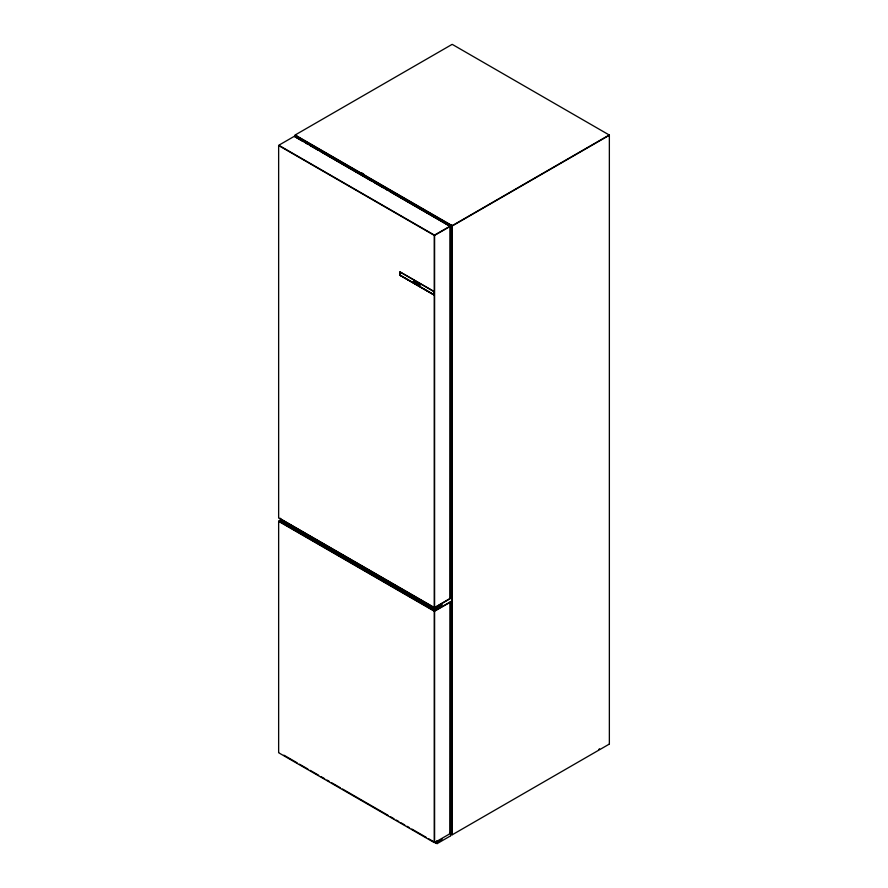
<?xml version="1.0" encoding="UTF-8"?>
<svg xmlns="http://www.w3.org/2000/svg" width="888" height="888" viewBox="0 0 888 888"><rect width="100%" height="100%" fill="white"/><g stroke="black" fill="none" stroke-linecap="round" stroke-linejoin="round"><path stroke-width="1.33" d="M435.919 610.367L435.919 606.904M436.041 610.367L436.041 606.904M449.994 833.133L450.116 602.242M449.994 598.323L450.116 226.418M400.111 275.302L400.233 271.906L400.277 275.191M434.01 294.927L434.121 291.553M295.182 134.976L452.003 44.444M278.854 145.221L294.416 136.241M296.614 135.387L294.694 136.497L449.972 226.174M434.654 234.998L452.003 225.097M434.82 235.264L450.227 226.373M452.369 225.574L609.046 135.109M452.503 225.807L609.179 135.342M278.854 521.045L281.385 519.58M436.064 606.659L452.003 597.324M434.654 607.758L451.726 597.746M433.855 608.413L436.086 607.126M433.855 608.546L441.602 604.129M433.921 608.646L441.68 604.262M433.855 609.645L441.68 605.183M434.654 610.811L452.003 600.921M434.82 611.088L451.726 601.409M450.138 833.21L452.003 832.134M434.654 842.568L450.227 833.577M436.008 842.89L441.68 839.615M437.207 843.578L450.627 835.83M452.369 834.709L609.179 744.166M414.574 282.007L414.008 280.997L414.008 282.462L414.785 282.784L414.574 282.007M452.369 44.444L609.179 134.976M361.261 172.616L363.647 173.993M295.316 135.109L452.003 225.574M295.182 135.342L451.87 225.807M294.849 136.241L450.227 225.941M294.694 136.663L303.052 141.492M305.439 142.868L307.825 144.244M310.212 145.632L318.57 150.449M320.957 151.837L372.294 181.474M374.692 182.85L383.05 187.679M385.436 189.055L387.823 190.432M390.209 191.808L449.905 226.274M279.01 145.388L434.221 234.998M278.854 145.654L434.066 235.264M400.166 271.961L434.01 291.431M400.111 272.05L433.832 291.519M400.344 275.302L434.054 294.772M434.01 294.849L400.166 275.391L433.877 294.927M280.553 518.881L432.5 606.471M278.854 518.048L434.221 607.758M280.553 520.002L433.688 608.546M280.553 520.268L433.633 608.646M280.553 521.234L433.688 609.645M279.01 521.201L434.221 610.811M278.854 521.478L434.066 611.088M449.472 833.244L452.003 834.709M283.916 755.189L297.147 762.825M299.456 764.168L307.903 769.041M310.223 770.373L318.659 775.246M320.979 776.589L324.642 778.698M326.951 780.041L329.415 781.462M331.735 782.794L340.182 787.678M342.491 789.01L388.001 815.284M390.309 816.616L393.972 818.736M396.292 820.068L398.756 821.489M401.076 822.832L404.728 824.941M407.048 826.284L409.512 827.705M411.832 829.037L426.251 837.362M428.571 838.705L437.007 843.578M278.854 752.869L434.221 842.568M609.357 135.298L609.357 743.855M452.314 226.118L452.314 834.52M452.048 226.118L452.048 834.52M450.727 832.988L450.727 835.664M450.438 226.318L450.438 598.39M450.438 602.131L450.438 833.21M441.78 604.229L441.78 605.005M441.78 838.661L441.78 839.438M437.185 840.892L437.185 843.478M437.029 840.892L437.029 843.478M435.986 607.67L435.986 608.358M435.986 842.09L435.986 842.79M435.83 607.67L435.83 608.358M435.83 842.09L435.83 842.79M434.598 235.642L434.598 607.536M434.598 611.466L434.598 842.357M434.288 235.642L434.288 607.536M434.288 611.466L434.288 842.357M433.899 291.63L433.899 294.86M433.832 607.403L433.832 608.336M433.832 608.791L433.832 609.557M433.71 607.403L433.71 608.336M433.71 608.791L433.71 609.557M400.044 272.028L400.044 275.324M280.53 518.281L280.464 521.09M278.643 145.599L278.643 517.682M278.643 521.423L278.643 752.491M599.555 748.762A3.552 2.054 0 0 1 598.79 749.428M416.372 283.094L415.684 283.45L415.184 281.873L416.372 283.094M415.329 282.084L416.039 283.294L415.329 282.084M414.685 282.428L414.185 281.918L414.685 282.428M417.249 283.949C416.195 284.582 417.005 281.052 417.249 283.949M417.593 283.261L418.548 284.97L417.726 284.282C417.293 282.928 419.624 284.182 417.593 283.261M414.574 281.718L414.185 281.285L414.574 281.718M418.947 283.849L418.77 285.203L419.658 285.081C419.846 287.412 419.846 282.784 419.658 284.893L418.947 283.849"/></g></svg>
